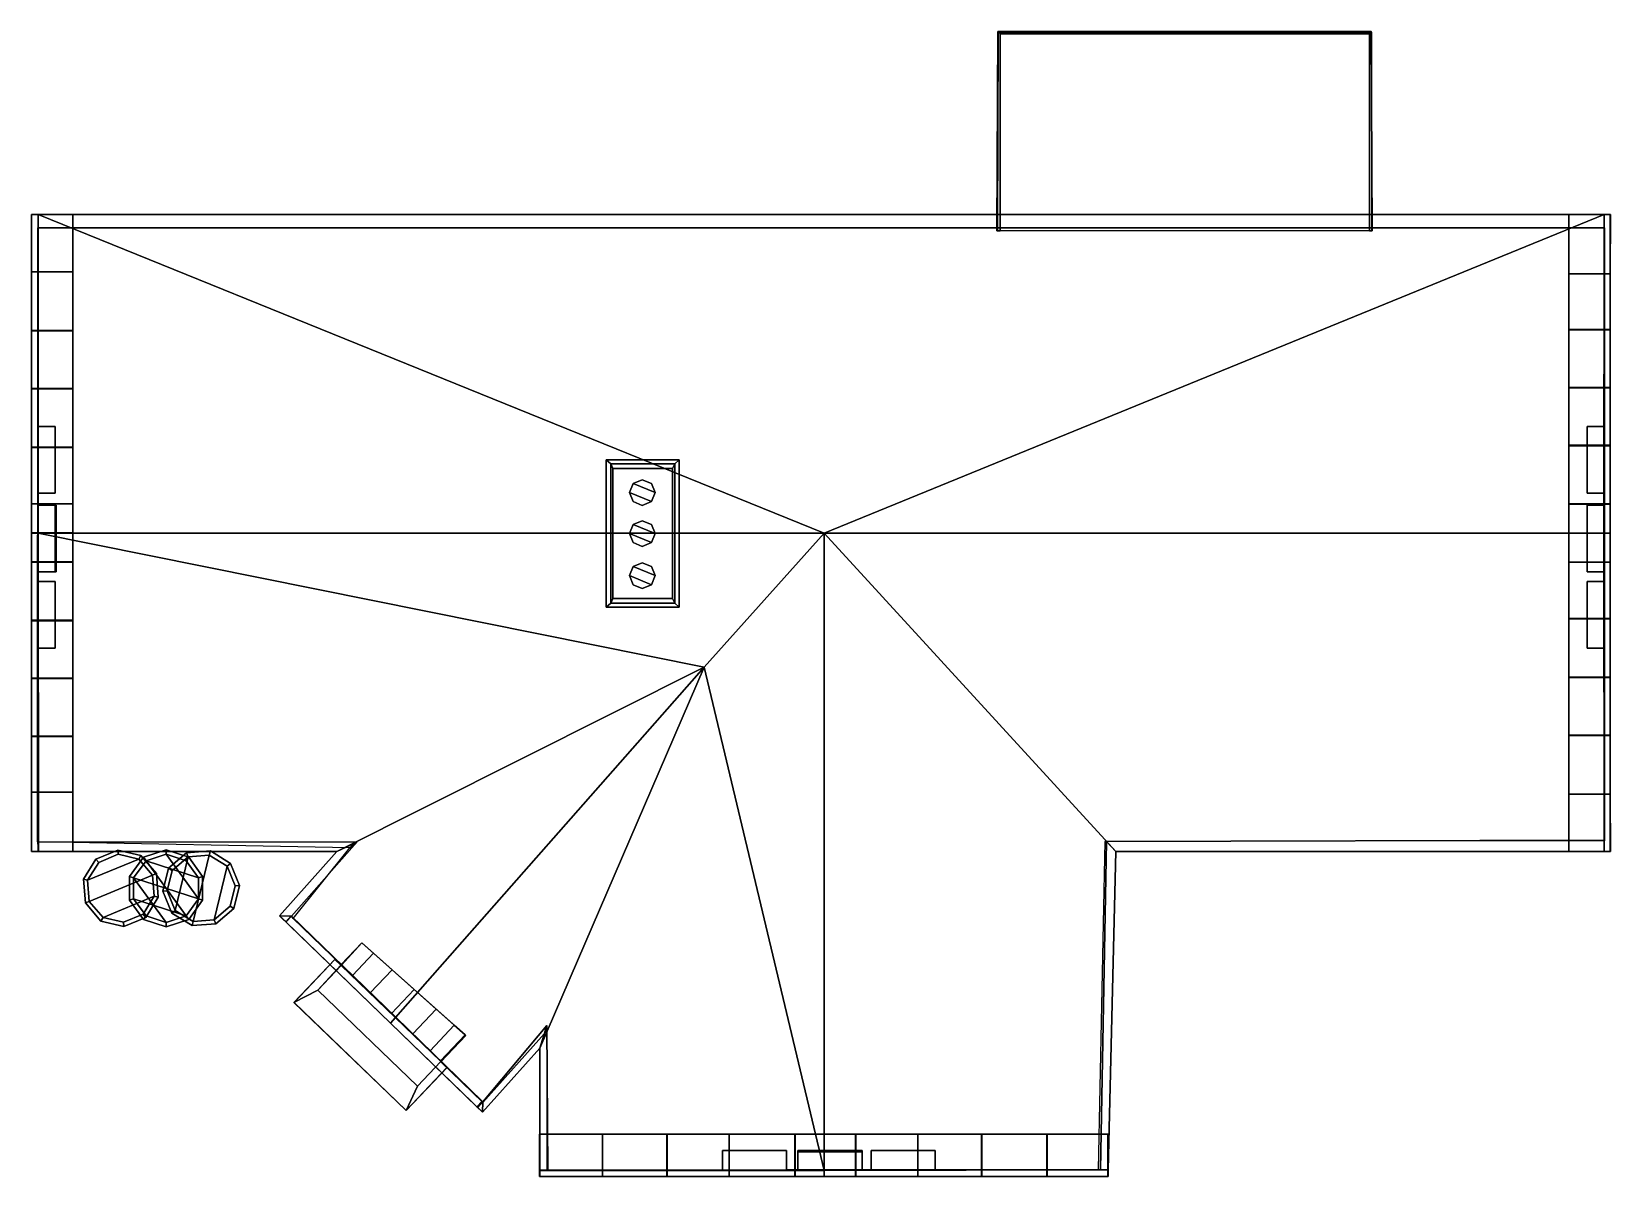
# Model space of a CAD drawing. Extents: x -5.6 to 6.7, y -5 to 4.
import ezdxf

# ---------------------------------------------------------------- set-up
doc = ezdxf.new("R2010")
doc.units = 0
doc.layers.add('HOUSE', color=19, linetype='CONTINUOUS')

msp = doc.modelspace()

# ---------------------------------------------------------------- meshes
at = {"layer": 'HOUSE'}
mesh = msp.add_polyface(dxfattribs=at)
corners = [(6.3706, 0.7243, 4.5864), (6.3706, 0.7302, 5.0248), (6.3706, 0.2704, 5.0247), (6.3706, 1.1776, 4.1488), (6.3706, 1.1782, 4.5882), (6.3706, 1.6304, 3.7116), (6.3706, 1.631, 4.1483), (6.3706, 2.0664, 3.2906), (6.3706, 2.0675, 3.7111), (6.3706, 2.5298, 2.8432), (6.3706, 2.5292, 3.2912), (6.3706, -0.184, 5.0238), (6.3706, -0.6236, 5.0196), (6.3706, -0.6256, 4.5974), (6.6473, 2.4248, -0.0005), (6.6448, 2.4263, 2.7755), (-5.579, 2.4279, 2.7755), (-5.581, 2.4248, -0.0005), (6.6447, 2.5291, 2.8432), (6.6429, 0.0436, 5.2436), (0.5561, 0.0436, 5.2436), (6.6448, 2.5298, 2.7755), (-5.579, 2.5298, 2.7755), (-5.579, 2.5298, 2.8432), (-0.7627, -0.2889, 5.9534), (-0.7627, -0.2889, 6.2034), (-0.792, -0.2181, 6.2034), (-0.792, -0.2181, 5.9534), (-0.8627, -0.1889, 6.2034), (-0.8627, -0.1889, 5.9534), (-0.8627, -0.3889, 5.9534), (-0.8627, -0.3889, 6.2034), (-0.792, -0.3596, 6.2034), (-0.792, -0.3596, 5.9534), (-0.5739, 0.6152, 5.6727), (-0.6093, 0.5828, 5.6727), (-0.6093, -0.504, 5.6712), (-0.5739, -0.536, 5.6727), (-0.6093, 0.5831, 5.7693), (-0.6093, -0.504, 5.7693), (-0.6263, -0.4669, 5.9608), (-0.6263, 0.5461, 5.9608), (-0.5739, 0.6152, 5.7693), (-0.5739, -0.536, 5.7693), (-0.6093, -0.504, 4.6699), (-0.6093, 0.5831, 4.6695), (-0.7627, 0.0395, 5.9534), (-0.7627, 0.0395, 6.2034), (-0.792, 0.1102, 6.2034), (-0.792, 0.1102, 5.9534), (-0.8627, 0.1395, 6.2034), (-0.8627, 0.1395, 5.9534), (-0.8627, -0.0605, 5.9534), (-0.8627, -0.0605, 6.2034), (-0.792, -0.0312, 6.2034), (-0.792, -0.0312, 5.9534), (-0.7627, 0.3593, 5.9534), (-0.7627, 0.3593, 6.2034), (-0.792, 0.43, 6.2034), (-0.792, 0.43, 5.9534), (-0.8627, 0.4593, 6.2034), (-0.8627, 0.4593, 5.9534), (-0.8627, 0.2593, 5.9534), (-0.8627, 0.2593, 6.2034), (-0.792, 0.2886, 6.2034), (-0.792, 0.2886, 5.9534), (4.8285, 3.9538, 1.7706), (1.9147, 3.9542, 1.7706), (1.9117, 3.9578, 1.741), (4.8269, 3.9575, 1.741), (1.9103, 2.4028, 2.4598), (1.9035, 2.4028, 2.4188), (4.8127, 2.4024, 2.4227), (4.8128, 3.9414, 1.7493), (4.8128, 3.94, 0.0026), (4.8127, 2.401, -0.0005), (1.9304, 3.9417, 1.7493), (1.9304, 3.94, 0.0026), (1.9303, 2.4028, 2.4227), (1.9303, 2.401, -0.0005), (4.835, 2.4024, 2.4188), (4.8327, 2.4025, 2.4598)]
mesh.append_faces([[corners[k] for k in face] for face in [(0, 1, 2, 2), (3, 4, 0, 0), (5, 6, 3, 3), (7, 8, 5, 5), (9, 10, 7, 7), (11, 12, 13, 13), (14, 15, 16, 17), (18, 19, 20, 20), (15, 21, 22, 16), (23, 18, 20, 20), (18, 23, 22, 21), (24, 25, 26, 27), (27, 26, 28, 29), (30, 31, 32, 33), (33, 32, 25, 24), (34, 35, 36, 37), (38, 39, 40, 41), (39, 38, 42, 43), (44, 36, 35, 45), (46, 47, 48, 49), (49, 48, 50, 51), (52, 53, 54, 55), (55, 54, 47, 46), (56, 57, 58, 59), (59, 58, 60, 61), (62, 63, 64, 65), (65, 64, 57, 56), (34, 37, 43, 42), (66, 67, 68, 69), (70, 71, 68, 67), (72, 73, 74, 75), (73, 76, 77, 74), (78, 79, 77, 76), (69, 80, 81, 66), (72, 80, 69, 73), (73, 69, 68, 76), (68, 71, 78, 76), (70, 67, 66, 81)]])
mesh = msp.add_polyface(dxfattribs=at)
corners = [(-5.6297, 1.1684, 4.1576), (-5.6297, 1.1724, 4.5979), (-5.6297, 0.7129, 4.5974), (-5.6297, 1.6245, 3.7173), (-5.6297, 1.6228, 4.1583), (-5.6297, 2.0811, 3.2764), (-5.6297, 2.0813, 3.7189), (-5.6297, 2.5298, 2.8432), (-5.6297, 2.5298, 3.2812), (-5.307, 2.0811, 3.2764), (-5.307, 2.5298, 3.2812), (-5.3069, 2.5294, 2.8461), (-5.307, 1.6245, 3.7173), (-5.307, 2.0813, 3.7189), (-5.307, 1.1684, 4.1576), (-5.307, 1.6228, 4.1583), (-5.307, 0.7129, 4.5974), (-5.307, 1.1724, 4.5979), (-5.5803, 2.5294, 2.8461), (-5.6297, 0.7109, 5.0196), (-5.307, 0.7109, 5.0196), (-5.5797, 1.1684, 4.1026), (-5.6297, 1.1684, 4.1026), (-5.6297, 0.7129, 4.5424), (-5.5797, 0.7129, 4.5424), (-5.5797, 1.6245, 3.6622), (-5.6297, 1.6245, 3.6622), (-5.5797, 2.0811, 3.2213), (-5.6297, 2.0811, 3.2213), (-5.5797, 2.5298, 2.7881), (-5.6297, 2.5298, 2.7881), (-5.5782, 0.0436, 5.2436), (-5.5798, 0.2601, 2.7744), (-5.579, 2.5298, 2.8432), (-5.58, 0.8746, 2.1848), (-5.4471, 0.8746, 2.1848), (-5.4471, 0.8746, 0.8848), (-5.5809, 0.8746, 0.8848), (-5.4471, 0.3537, 0.8848), (-5.5811, 0.3537, 0.8848), (-5.5802, 0.3537, 2.1848), (-5.4471, 0.3537, 2.1848), (0.5561, 0.0436, 5.2436), (-5.579, 2.4279, 2.7755), (-5.579, 2.5298, 2.7755), (-5.5802, 0.2601, 2.2744), (-5.581, 2.4248, -0.0005), (-5.5811, 0.2601, 0.8848)]
mesh.append_faces([[corners[k] for k in face] for face in [(0, 1, 2, 2), (3, 4, 0, 0), (5, 6, 3, 3), (7, 8, 5, 5), (9, 10, 11, 11), (12, 13, 9, 9), (14, 15, 12, 12), (16, 17, 14, 14), (9, 5, 8, 10), (12, 3, 6, 13), (14, 0, 4, 15), (16, 2, 1, 17), (18, 8, 7, 7), (5, 9, 13, 6), (3, 12, 15, 4), (1, 0, 14, 17), (19, 2, 16, 20), (21, 22, 23, 24), (25, 26, 22, 21), (27, 28, 26, 25), (27, 29, 30, 28), (22, 0, 2, 23), (26, 3, 0, 22), (28, 5, 3, 26), (30, 7, 5, 28), (8, 18, 11, 10), (30, 29, 18, 7), (31, 32, 33, 33), (34, 35, 36, 37), (37, 36, 38, 39), (35, 34, 40, 41), (33, 42, 31, 31), (43, 44, 33, 33), (33, 32, 45, 43), (43, 45, 40, 34), (34, 37, 46, 43), (37, 39, 46, 46), (39, 47, 46, 46)]])
mesh = msp.add_polyface(dxfattribs=at)
corners = [(6.6933, 2.0664, 3.2907), (6.6933, 2.5292, 3.2913), (6.6943, 2.5291, 2.8433), (6.6933, 1.1776, 4.1488), (6.6933, 1.631, 4.1483), (6.6933, 1.6304, 3.7116), (6.6933, 0.7243, 4.5864), (6.6933, 1.1782, 4.5882), (6.6933, 0.2704, 5.0247), (6.6933, 0.7302, 5.0248), (6.3706, 0.2704, 5.0247), (6.3706, 0.7302, 5.0248), (6.3706, 0.7243, 4.5864), (6.3706, 1.1782, 4.5882), (6.3706, 1.1776, 4.1488), (6.3706, 1.631, 4.1483), (6.3706, 1.6304, 3.7116), (6.3706, 2.0675, 3.7111), (6.6933, 2.0675, 3.7111), (6.3706, 2.0664, 3.2906), (6.3706, 2.5292, 3.2912), (6.3706, 2.5298, 2.8432), (6.6434, 2.5292, 2.8433), (6.6433, 2.0664, 3.2356), (6.6933, 2.0664, 3.2356), (6.6943, 2.5291, 2.7882), (6.6443, 2.5291, 2.7881), (6.6433, 1.6304, 3.6565), (6.6933, 1.6304, 3.6565), (6.6433, 1.1776, 4.0937), (6.6933, 1.1776, 4.0937), (6.6433, 0.7243, 4.5314), (6.6933, 0.7243, 4.5314), (6.6433, 0.2704, 4.9696), (6.6933, 0.2704, 4.9696), (6.5131, 0.3537, 0.8848), (6.5131, 0.3537, 2.1848), (6.5131, 0.8746, 2.1848), (6.5131, 0.8746, 0.8848), (6.6448, 2.5298, 2.7755), (6.6448, 2.4263, 2.7755), (6.6447, 2.5291, 2.8432), (6.6456, 0.8746, 2.1848), (6.6467, 0.8746, 0.8848), (6.6468, 0.3537, 0.8848), (6.6456, 0.3537, 2.1848), (6.6451, 0.2601, 2.7744), (6.6429, 0.0436, 5.2436), (6.6456, 0.2601, 2.2744), (6.6473, 2.4248, -0.0005), (6.6468, 0.2601, 0.8848)]
mesh.append_faces([[corners[k] for k in face] for face in [(0, 1, 2, 2), (3, 4, 5, 5), (6, 7, 3, 3), (8, 9, 6, 6), (8, 10, 11, 9), (6, 12, 13, 7), (3, 14, 15, 4), (5, 16, 17, 18), (0, 19, 20, 1), (12, 6, 9, 11), (14, 3, 7, 13), (16, 5, 4, 15), (19, 0, 18, 17), (21, 22, 1, 20), (23, 24, 25, 26), (27, 28, 24, 23), (29, 30, 28, 27), (31, 32, 30, 29), (33, 34, 32, 31), (8, 6, 32, 34), (6, 3, 30, 32), (3, 5, 28, 30), (5, 0, 24, 28), (0, 2, 25, 24), (22, 2, 1, 1), (22, 26, 25, 2), (0, 5, 18, 18), (35, 36, 37, 38), (39, 40, 41, 41), (42, 43, 38, 37), (43, 44, 35, 38), (37, 36, 45, 42), (46, 47, 41, 41), (41, 40, 48, 46), (40, 42, 45, 48), (49, 43, 42, 40), (44, 43, 49, 49), (50, 44, 49, 49)]])
mesh = msp.add_polyface(dxfattribs=at)
corners = [(-5.6297, 0.0446, 5.7209), (-5.6297, 0.2722, 5.5011), (-5.307, 0.2722, 5.5011), (-5.307, 0.0446, 5.7209), (-5.307, -0.1822, 5.502), (-5.6297, -0.1822, 5.502), (-5.6297, 0.7129, 4.5974), (-5.6297, 0.7109, 5.0196), (-5.6297, 0.2713, 5.0238), (-5.307, 0.2713, 5.0238), (-5.307, 0.7109, 5.0196), (-5.307, 0.7129, 4.5974), (-5.6297, 0.0436, 5.2436), (-5.307, -0.1832, 5.0247), (-5.6297, -0.1832, 5.0247), (-5.307, 0.0436, 5.2436), (-5.5797, 0.7129, 4.5424), (-5.6297, 0.7129, 4.5424), (-5.6297, 0.2713, 4.9688), (-5.5797, 0.2713, 4.9688), (-5.6297, 0.0436, 5.1886), (-5.5797, 0.0436, 5.1886), (-5.5797, -0.1832, 4.9696), (-5.6297, -0.1832, 4.9696), (-5.4471, -0.2607, 0.8848), (-5.4471, 0.2601, 0.8848), (-5.4471, 0.2601, 2.1848), (-5.4471, -0.2607, 2.1848), (-5.4471, 0.3537, 0.8848), (-5.4471, 0.8746, 0.8848), (-5.4471, 0.8746, 2.1848), (-5.4471, 0.3537, 2.1848), (-5.4382, -0.2607, 2.2744), (-5.4382, 0.2601, 2.2744), (-5.4382, 0.2601, 2.7744), (-5.4382, -0.2607, 2.7744), (-5.5804, -0.2607, 2.1848), (-5.5803, 0.2601, 2.1848), (-5.5813, -0.2607, 0.8848), (-5.5811, 0.2601, 0.8848), (-5.5811, 0.3537, 0.8848), (-5.5802, 0.3537, 2.1848), (-5.5804, -0.2607, 2.2744), (-5.58, -0.2607, 2.7744), (-5.5802, 0.2601, 2.2744), (-5.5798, 0.2601, 2.7744), (-5.5782, 0.0436, 5.2436), (-5.5805, -0.3348, 2.1848), (-5.5827, -2.3673, -0.0005), (-5.581, 2.4248, -0.0005)]
mesh.append_faces([[corners[k] for k in face] for face in [(0, 1, 2, 3), (0, 3, 4, 5), (6, 7, 8, 8), (9, 10, 11, 11), (9, 8, 7, 10), (12, 1, 0, 5), (13, 14, 5, 4), (4, 15, 13, 13), (2, 9, 15, 15), (9, 2, 1, 8), (12, 8, 1, 1), (5, 14, 12, 12), (3, 2, 15, 4), (16, 17, 18, 19), (19, 18, 20, 21), (22, 21, 20, 23), (12, 14, 23, 20), (18, 8, 12, 20), (17, 6, 8, 18), (24, 25, 26, 27), (28, 29, 30, 31), (32, 33, 34, 35), (36, 27, 26, 37), (36, 38, 24, 27), (37, 26, 25, 39), (39, 25, 24, 38), (39, 40, 41, 37), (40, 28, 31, 41), (42, 32, 35, 43), (44, 33, 32, 42), (34, 45, 43, 35), (45, 34, 33, 44), (37, 44, 42, 36), (46, 43, 45, 45), (44, 37, 41, 41), (47, 36, 42, 42), (38, 48, 49, 39)]])
mesh = msp.add_polyface(dxfattribs=at)
corners = [(6.6933, 0.0426, 5.7209), (6.6933, -0.185, 5.5011), (6.3706, -0.185, 5.5011), (6.3706, 0.0426, 5.7209), (6.3706, 0.2694, 5.502), (6.6933, 0.2694, 5.502), (6.6933, -0.6256, 4.6008), (6.6933, -0.6236, 5.0196), (6.6933, -0.184, 5.0255), (6.3706, -0.184, 5.0238), (6.3706, -0.6236, 5.0196), (6.6933, 0.0436, 5.2436), (6.3706, 0.2704, 5.0247), (6.6933, 0.2704, 5.0247), (6.3706, 0.0436, 5.2436), (6.6433, -0.6256, 4.5458), (6.6933, -0.6256, 4.5458), (6.6933, -0.184, 4.9705), (6.6433, -0.184, 4.9722), (6.6933, 0.0436, 5.1886), (6.6433, 0.0436, 5.1886), (6.6433, 0.2704, 4.9696), (6.6933, 0.2704, 4.9696), (6.5131, -0.2607, 0.8848), (6.5131, -0.2607, 2.1848), (6.5131, 0.2601, 2.1848), (6.5131, 0.2601, 0.8848), (6.5131, -0.2607, 2.2744), (6.5131, -0.2607, 2.7744), (6.5131, 0.2601, 2.7744), (6.5131, 0.2601, 2.2744), (6.6452, -0.2607, 2.7744), (6.6451, 0.2601, 2.7744), (6.6456, 0.2601, 2.2744), (6.6457, -0.3348, 2.1848), (6.6469, -0.3348, 0.8848), (6.5131, -0.3348, 0.8848), (6.5131, -0.3348, 2.1848), (6.6469, -0.2607, 0.8848), (6.6457, -0.2607, 2.1848), (6.6456, 0.2601, 2.1848), (6.6468, 0.2601, 0.8848), (6.6456, 0.3537, 2.1848), (6.6468, 0.3537, 0.8848), (6.5131, 0.3537, 2.1848), (6.5131, 0.3537, 0.8848), (6.6456, -0.2607, 2.2744), (6.6429, 0.0436, 5.2436), (6.6473, 2.4248, -0.0005), (6.648, -2.3603, -0.0005)]
mesh.append_faces([[corners[k] for k in face] for face in [(0, 1, 2, 3), (0, 3, 4, 5), (6, 7, 8, 8), (9, 8, 7, 10), (11, 1, 0, 5), (12, 13, 5, 4), (14, 4, 3, 2), (9, 2, 1, 8), (5, 13, 11, 11), (14, 12, 4, 4), (2, 9, 14, 14), (15, 16, 17, 18), (18, 17, 19, 20), (21, 20, 19, 22), (16, 6, 8, 17), (17, 8, 11, 19), (11, 13, 22, 19), (1, 11, 8, 8), (23, 24, 25, 26), (27, 28, 29, 30), (29, 28, 31, 32), (32, 33, 30, 29), (34, 35, 36, 37), (38, 35, 34, 39), (39, 40, 25, 24), (39, 24, 23, 38), (40, 41, 26, 25), (41, 38, 23, 26), (41, 40, 42, 43), (43, 42, 44, 45), (46, 31, 28, 27), (33, 46, 27, 30), (40, 39, 46, 33), (32, 31, 47, 47), (46, 39, 34, 34), (42, 40, 33, 33), (38, 41, 48, 49)]])
mesh = msp.add_polyface(dxfattribs=at)
corners = [(-0.8627, -0.1889, 5.9534), (-0.8627, -0.1889, 6.2034), (-0.9334, -0.2181, 6.2034), (-0.9334, -0.2181, 5.9534), (-0.9627, -0.2889, 6.2034), (-0.9627, -0.2889, 5.9534), (-0.9334, -0.3596, 6.2034), (-0.9334, -0.3596, 5.9534), (-0.8627, -0.3889, 6.2034), (-0.8627, -0.3889, 5.9534), (-0.7627, -0.2889, 6.2034), (-0.792, -0.3596, 6.2034), (-0.6263, -0.4669, 5.9608), (-1.0923, -0.4669, 5.9608), (-1.0923, 0.5461, 5.9608), (-0.6263, 0.5461, 5.9608), (-1.1093, -0.504, 4.6699), (-1.1093, -0.504, 5.6727), (-0.6093, -0.504, 5.6712), (-0.6093, -0.504, 4.6699), (-1.1446, -0.536, 5.6727), (-1.1446, -0.536, 5.7693), (-0.5739, -0.536, 5.7693), (-0.5739, -0.536, 5.6727), (-0.6093, -0.504, 5.7693), (-1.1093, -0.504, 5.7693), (-0.6093, 0.5831, 4.6695), (-0.6093, 0.5828, 5.6727), (-1.1093, 0.5831, 5.6727), (-1.1093, 0.5831, 4.6695), (-0.5739, 0.6152, 5.6727), (-0.5739, 0.6152, 5.7693), (-1.1446, 0.6152, 5.7693), (-1.1446, 0.6152, 5.6727), (-0.6093, 0.5831, 5.7693), (-1.1093, 0.5831, 5.7693), (-0.8627, 0.1395, 5.9534), (-0.8627, 0.1395, 6.2034), (-0.9334, 0.1102, 6.2034), (-0.9334, 0.1102, 5.9534), (-0.9627, 0.0395, 6.2034), (-0.9627, 0.0395, 5.9534), (-0.9334, -0.0312, 6.2034), (-0.9334, -0.0312, 5.9534), (-0.8627, -0.0605, 6.2034), (-0.8627, -0.0605, 5.9534), (-0.7627, 0.0395, 6.2034), (-0.792, -0.0312, 6.2034), (-0.8627, 0.4593, 5.9534), (-0.8627, 0.4593, 6.2034), (-0.9334, 0.43, 6.2034), (-0.9334, 0.43, 5.9534), (-0.9627, 0.3593, 6.2034), (-0.9627, 0.3593, 5.9534), (-0.9334, 0.2886, 6.2034), (-0.9334, 0.2886, 5.9534), (-0.8627, 0.2593, 6.2034), (-0.8627, 0.2593, 5.9534), (-0.7627, 0.3593, 6.2034), (-0.792, 0.2886, 6.2034), (-0.792, 0.43, 6.2034), (-0.792, 0.1102, 6.2034), (-0.792, -0.2181, 6.2034)]
mesh.append_faces([[corners[k] for k in face] for face in [(0, 1, 2, 3), (3, 2, 4, 5), (5, 4, 6, 7), (7, 6, 8, 9), (10, 11, 4, 2), (12, 13, 14, 15), (16, 17, 18, 19), (20, 21, 22, 23), (24, 25, 13, 12), (26, 27, 28, 29), (30, 31, 32, 33), (34, 15, 14, 35), (29, 28, 17, 16), (20, 33, 32, 21), (25, 35, 14, 13), (17, 20, 23, 18), (27, 30, 33, 28), (17, 28, 33, 20), (25, 24, 22, 21), (25, 21, 32, 35), (35, 32, 31, 34), (36, 37, 38, 39), (39, 38, 40, 41), (41, 40, 42, 43), (43, 42, 44, 45), (46, 47, 40, 38), (48, 49, 50, 51), (51, 50, 52, 53), (53, 52, 54, 55), (55, 54, 56, 57), (58, 59, 52, 50), (52, 59, 56, 54), (58, 50, 49, 60), (40, 47, 44, 42), (46, 38, 37, 61), (4, 11, 8, 6), (10, 2, 1, 62)]])
mesh = msp.add_polyface(dxfattribs=at)
corners = [(-5.6297, -2.4426, 2.8432), (-5.6297, -2.442, 3.2912), (-5.5795, -2.4425, 2.8452), (-5.6297, -1.5431, 3.7116), (-5.6297, -1.9803, 3.7111), (-5.6297, -1.9791, 3.2906), (-5.6297, -1.0904, 4.1488), (-5.6297, -1.5438, 4.1483), (-5.6297, -0.637, 4.5864), (-5.6297, -1.091, 4.5882), (-5.6297, -0.1832, 5.0247), (-5.6297, -0.643, 5.0248), (-5.307, -0.1832, 5.0247), (-5.307, -0.643, 5.0248), (-5.307, -0.637, 4.5864), (-5.307, -1.091, 4.5882), (-5.307, -1.0904, 4.1488), (-5.307, -1.5438, 4.1483), (-5.307, -1.5431, 3.7116), (-5.307, -1.9803, 3.7111), (-5.307, -1.9791, 3.2906), (-5.5797, -1.9791, 3.2356), (-5.6301, -1.981, 3.2356), (-5.6297, -2.4426, 2.7881), (-5.5797, -2.4426, 2.7881), (-5.5797, -1.5431, 3.6566), (-5.6297, -1.5431, 3.6566), (-5.5797, -1.0904, 4.0937), (-5.6297, -1.0904, 4.0937), (-5.5797, -0.637, 4.5314), (-5.6297, -0.637, 4.5314), (-5.5797, -0.1832, 4.9696), (-5.6297, -0.1832, 4.9696), (-5.5808, -2.3671, 2.7755), (-5.5756, -2.4426, 2.8432), (-5.5756, -2.4426, 2.7755), (-5.5816, -0.8557, 0.8848), (-5.4471, -0.8557, 0.8848), (-5.4471, -0.8557, 2.1848), (-5.5807, -0.8557, 2.1848), (-5.5814, -0.3348, 0.8848), (-5.4471, -0.3348, 0.8848), (-5.4471, -0.3348, 2.1848), (-5.5805, -0.3348, 2.1848), (-5.5813, -0.2607, 0.8848), (-5.5804, -0.2607, 2.1848), (-5.5804, -0.2607, 2.2744), (-5.58, -0.2607, 2.7744), (-5.5782, 0.0436, 5.2436), (-5.5827, -2.3673, -0.0005)]
mesh.append_faces([[corners[k] for k in face] for face in [(0, 1, 2, 2), (3, 4, 5, 5), (6, 7, 3, 3), (8, 9, 6, 6), (10, 11, 8, 8), (10, 12, 13, 11), (8, 14, 15, 9), (6, 16, 17, 7), (3, 18, 19, 4), (14, 8, 11, 13), (16, 6, 9, 15), (18, 3, 7, 17), (20, 5, 4, 19), (21, 22, 23, 24), (25, 26, 22, 21), (27, 28, 26, 25), (29, 30, 28, 27), (31, 32, 30, 29), (6, 3, 26, 28), (10, 8, 30, 32), (8, 6, 28, 30), (3, 5, 22, 26), (0, 5, 1, 1), (2, 24, 23, 0), (33, 34, 35, 35), (36, 37, 38, 39), (37, 36, 40, 41), (39, 38, 42, 43), (43, 42, 41, 40), (44, 45, 43, 40), (34, 33, 46, 47), (48, 34, 47, 47), (33, 39, 43, 46), (39, 33, 49, 36), (49, 40, 36, 36), (49, 44, 40, 40), (5, 0, 23, 22)]])
mesh = msp.add_polyface(dxfattribs=at)
corners = [(-5.307, -0.637, 4.5864), (-5.307, -0.643, 5.0248), (-5.307, -0.1832, 5.0247), (-5.307, -1.0904, 4.1488), (-5.307, -1.091, 4.5882), (-5.307, -1.5431, 3.7116), (-5.307, -1.5438, 4.1483), (-5.307, -1.9791, 3.2906), (-5.307, -1.9803, 3.7111), (-5.3068, -2.4425, 2.8452), (-5.307, -2.442, 3.2912), (-5.6297, -1.9791, 3.2906), (-5.6297, -2.442, 3.2912), (-5.5795, -2.4425, 2.8452), (-5.4471, -0.8557, 0.8848), (-5.4471, -0.3348, 0.8848), (-5.4471, -0.3348, 2.1848), (-5.4471, -0.8557, 2.1848), (-5.5827, -2.3673, -0.0005), (-5.5808, -2.3671, 2.7755), (-3.0922, -2.3705, 2.7762), (-3.147, -2.4129, -0.0004), (-0.3788, -1.0039, 4.2322), (-2.8279, -3.7825, 4.2302), (-3.695, -2.9435, 2.8432), (-3.2483, -2.4426, 2.8432), (-5.5756, -2.4426, 2.8432), (-5.5782, 0.0436, 5.2436), (-5.5756, -2.4426, 2.7755), (-3.2479, -2.4426, 2.7755), (0.5561, 0.0436, 5.2436), (-4.4232, -2.5143, 0.8344), (-4.4035, -2.4872, 1.0686), (-4.5797, -2.4299, 1.0686), (-4.5797, -2.4634, 0.8344), (-4.756, -2.487, 1.0686), (-4.7363, -2.5141, 0.8344), (-4.4035, -2.4872, 1.3499), (-4.5797, -2.4299, 1.3499), (-4.756, -2.487, 1.3499), (-4.4232, -2.5143, 1.5841), (-4.5797, -2.4634, 1.5841), (-4.7363, -2.5141, 1.5841), (-4.794, -2.5027, 0.0805), (-4.7764, -2.4741, 0.3147), (-4.9567, -2.4308, 0.3147), (-4.954, -2.4642, 0.0805), (-5.1279, -2.5016, 0.3147), (-5.1062, -2.5271, 0.0805), (-4.7764, -2.4741, 0.596), (-4.9567, -2.4308, 0.596), (-5.1279, -2.5016, 0.596), (-4.794, -2.5027, 0.8302), (-4.954, -2.4642, 0.8302), (-5.1062, -2.5271, 0.8302), (-4.2427, -2.471, 0.0805), (-4.2347, -2.4385, 0.3147), (-4.4196, -2.4522, 0.3147), (-4.4069, -2.4832, 0.0805), (-4.5611, -2.5719, 0.3147), (-4.5326, -2.5895, 0.0805), (-4.1027, -2.5577, 0.0805), (-4.0772, -2.536, 0.3147), (-4.2347, -2.4385, 0.596), (-4.4196, -2.4522, 0.596), (-4.5611, -2.5719, 0.596), (-4.0772, -2.536, 0.596), (-4.2427, -2.471, 0.8302), (-4.4069, -2.4832, 0.8302), (-4.5326, -2.5895, 0.8302), (-4.1027, -2.5577, 0.8302), (-5.1923, -2.6674, 0.8302), (-5.1923, -2.6674, 0.0805), (-4.3265, -2.6476, 0.8344)]
mesh.append_faces([[corners[k] for k in face] for face in [(0, 1, 2, 2), (3, 4, 0, 0), (5, 6, 3, 3), (7, 8, 5, 5), (9, 10, 7, 7), (11, 7, 10, 12), (9, 13, 12, 10), (14, 15, 16, 17), (18, 19, 20, 21), (22, 23, 24, 25), (26, 27, 22, 25), (20, 19, 28, 29), (27, 30, 22, 22), (25, 29, 28, 26), (31, 32, 33, 34), (34, 33, 35, 36), (32, 37, 38, 33), (33, 38, 39, 35), (37, 40, 41, 38), (38, 41, 42, 39), (43, 44, 45, 46), (46, 45, 47, 48), (44, 49, 50, 45), (45, 50, 51, 47), (49, 52, 53, 50), (50, 53, 54, 51), (55, 56, 57, 58), (58, 57, 59, 60), (61, 62, 56, 55), (56, 63, 64, 57), (57, 64, 65, 59), (62, 66, 63, 56), (63, 67, 68, 64), (64, 68, 69, 65), (66, 70, 67, 63), (52, 71, 54, 53), (72, 43, 46, 48), (36, 73, 31, 34)]])
mesh = msp.add_polyface(dxfattribs=at)
corners = [(-0.1848, -4.9788, 4.4489), (-0.1858, -4.9786, 5.0033), (0.3278, -4.9788, 5.0045), (-0.6721, -4.9788, 3.9206), (-0.6697, -4.9786, 4.444), (-1.1728, -4.9788, 3.3778), (-1.1732, -4.9787, 3.9181), (-1.6629, -4.9788, 2.8466), (-1.6649, -4.9787, 3.3735), (-0.6721, -4.6495, 3.917), (-1.1732, -4.6495, 3.918), (-1.1728, -4.6495, 3.3744), (-0.1847, -4.6495, 4.4453), (-0.6697, -4.6494, 4.4438), (0.3278, -4.6495, 5.0008), (-0.1858, -4.6494, 5.0031), (0.3308, -4.649, 5.4778), (0.3308, -4.9783, 5.4781), (-0.1847, -4.9288, 4.3938), (-0.1848, -4.9788, 4.3938), (0.3278, -4.9788, 4.9494), (0.3278, -4.9288, 4.9494), (-0.6721, -4.9288, 3.8655), (-0.6721, -4.9788, 3.8655), (-1.1728, -4.9288, 3.3228), (-1.1728, -4.9788, 3.3228), (-1.6629, -4.9288, 2.7915), (-1.6629, -4.9788, 2.7915), (0.2624, -4.7775, 0.8848), (-0.2376, -4.7775, 0.8848), (-0.2376, -4.7775, 2.1848), (0.2624, -4.7775, 2.1848), (0.5561, -4.9318, 5.2485), (0.3523, -4.9299, 2.7744), (-1.6629, -4.933, 2.8432), (0.3523, -4.9282, 0.8848), (0.2624, -4.9283, 0.8848), (0.2624, -4.9295, 2.1848), (0.3523, -4.9293, 2.1848), (-0.2376, -4.9303, 2.1848), (-0.2376, -4.9291, 0.8848), (-0.3788, -1.0039, 4.2322), (-1.6629, -3.9768, 2.8432), (0.3523, -4.9294, 2.2744), (-1.6004, -4.9329, 2.7755), (-1.606, -4.9304), (0.5561, 0.0436, 5.2436)]
mesh.append_faces([[corners[k] for k in face] for face in [(0, 1, 2, 2), (3, 4, 0, 0), (5, 6, 3, 3), (7, 8, 5, 5), (9, 10, 11, 11), (12, 13, 9, 9), (14, 15, 12, 12), (5, 11, 10, 6), (3, 9, 13, 4), (0, 12, 15, 1), (9, 3, 6, 10), (12, 0, 4, 13), (14, 2, 1, 15), (14, 16, 17, 2), (18, 19, 20, 21), (22, 23, 19, 18), (24, 25, 23, 22), (26, 27, 25, 24), (27, 7, 5, 25), (25, 5, 3, 23), (23, 3, 0, 19), (19, 0, 2, 20), (28, 29, 30, 31), (32, 33, 34, 34), (35, 36, 37, 38), (36, 28, 31, 37), (39, 30, 29, 40), (40, 29, 28, 36), (30, 39, 37, 31), (41, 32, 34, 42), (34, 33, 43, 44), (44, 43, 37, 39), (43, 38, 37, 37), (39, 40, 45, 44), (40, 36, 45, 45), (36, 35, 45, 45), (41, 46, 32, 32)]])
mesh = msp.add_polyface(dxfattribs=at)
corners = [(2.7735, -4.6495, 2.8432), (2.7735, -4.9288, 2.8466), (2.7716, -4.9787, 3.359), (2.7716, -4.6495, 3.359), (2.7735, -4.9788, 2.8466), (1.7857, -4.9788, 3.9181), (2.2962, -4.9787, 3.9149), (2.2963, -4.9788, 3.3641), (1.2874, -4.9788, 4.4587), (1.7867, -4.9786, 4.4515), (1.7857, -4.6495, 3.9146), (1.7867, -4.6494, 4.4514), (1.2873, -4.6495, 4.4551), (2.2963, -4.6495, 3.3607), (2.2962, -4.6495, 3.9149), (1.2879, -4.9786, 4.9898), (1.2879, -4.6494, 4.9895), (2.7735, -4.9288, 2.7915), (2.2963, -4.9288, 3.3091), (2.2963, -4.9788, 3.3091), (2.7735, -4.9788, 2.7915), (1.7857, -4.9288, 3.8631), (1.7857, -4.9788, 3.8631), (1.2873, -4.9288, 4.4036), (1.2874, -4.9788, 4.4036), (2.8343, -2.4426, 2.8432), (6.6454, -2.4433, 2.8432), (6.6455, -2.4426, 2.7755), (2.8333, -2.4426, 2.7755), (1.4234, -4.9265, 0.8848), (1.4234, -4.7775, 0.8848), (1.4234, -4.7775, 2.1848), (1.4234, -4.9277, 2.1848), (2.747, -2.3647, 0.0008), (2.7616, -2.3641, 2.7768), (6.6455, -2.3546, 2.7755), (6.648, -2.3603, -0.0005), (2.7145, -4.9263, 2.7755), (2.6962, -4.9238, -0.0001), (0.5561, 0.0436, 5.2436), (6.6429, 0.0436, 5.2436), (2.7735, -4.9262, 2.8432), (0.5561, -4.9318, 5.2485), (2.7739, -4.9262, 2.7755), (0.8523, -4.9291, 2.7744), (0.8523, -4.9287, 2.2744), (0.9234, -4.9285, 2.1848), (0.9234, -4.9273, 0.8848), (0.8523, -4.9274, 0.8848)]
mesh.append_faces([[corners[k] for k in face] for face in [(0, 1, 2, 3), (4, 2, 1, 1), (5, 6, 7, 7), (8, 9, 5, 5), (10, 11, 12, 12), (13, 14, 10, 10), (0, 3, 13, 13), (12, 8, 15, 16), (10, 5, 9, 11), (13, 7, 6, 14), (8, 12, 11, 9), (5, 10, 14, 6), (7, 13, 3, 2), (17, 18, 19, 20), (21, 22, 19, 18), (23, 24, 22, 21), (8, 5, 22, 24), (5, 7, 19, 22), (7, 4, 20, 19), (4, 7, 2, 2), (1, 17, 20, 4), (25, 26, 27, 28), (29, 30, 31, 32), (33, 34, 35, 36), (37, 34, 33, 38), (26, 25, 39, 40), (41, 42, 39, 25), (43, 28, 34, 37), (27, 35, 34, 28), (42, 41, 44, 44), (45, 44, 41, 37), (37, 32, 46, 45), (38, 29, 32, 37), (47, 29, 38, 38), (48, 47, 38, 38), (43, 37, 41, 41), (25, 28, 43, 41)]])
mesh = msp.add_polyface(dxfattribs=at)
corners = [(6.6933, -1.0812, 4.161), (6.6933, -1.0852, 4.5979), (6.6933, -0.6256, 4.6008), (6.6933, -1.5372, 3.7207), (6.6933, -1.5356, 4.1583), (6.6943, -2.4433, 2.8467), (6.6933, -2.4426, 3.2814), (6.6933, -1.9953, 3.2799), (6.3706, -1.9939, 3.2764), (6.3706, -2.4426, 3.2812), (6.3706, -2.4426, 2.8432), (6.3706, -1.5372, 3.7173), (6.3706, -1.9941, 3.7189), (6.3706, -1.0812, 4.1576), (6.3706, -1.5356, 4.1583), (6.3706, -0.6256, 4.5974), (6.3706, -1.0852, 4.5979), (6.6933, -1.9941, 3.7189), (6.6424, -2.4432, 2.8461), (6.6933, -0.6236, 5.0196), (6.3706, -0.6236, 5.0196), (6.6433, -1.0812, 4.106), (6.6933, -1.0812, 4.106), (6.6933, -0.6256, 4.5458), (6.6433, -0.6256, 4.5458), (6.6433, -1.5372, 3.6656), (6.6933, -1.5372, 3.6656), (6.6433, -1.9953, 3.2247), (6.6933, -1.9953, 3.2248), (6.6443, -2.4433, 2.7915), (6.6943, -2.4433, 2.7916), (6.5131, -0.8557, 0.8848), (6.5131, -0.8557, 2.1848), (6.5131, -0.3348, 2.1848), (6.5131, -0.3348, 0.8848), (6.647, -0.8557, 0.8848), (6.6458, -0.8557, 2.1848), (6.6469, -0.3348, 0.8848), (6.6457, -0.3348, 2.1848), (6.6454, -2.4433, 2.8432), (6.6452, -0.2607, 2.7744), (6.6456, -0.2607, 2.2744), (6.6455, -2.3546, 2.7755), (6.6429, 0.0436, 5.2436), (6.6455, -2.4426, 2.7755), (6.648, -2.3603, -0.0005), (6.6469, -0.2607, 0.8848)]
mesh.append_faces([[corners[k] for k in face] for face in [(0, 1, 2, 2), (3, 4, 0, 0), (5, 6, 7, 7), (8, 9, 10, 10), (11, 12, 8, 8), (13, 14, 11, 11), (15, 16, 13, 13), (8, 7, 6, 9), (11, 3, 17, 12), (13, 0, 4, 14), (15, 2, 1, 16), (18, 6, 5, 5), (8, 12, 17, 7), (3, 11, 14, 4), (1, 0, 13, 16), (19, 2, 15, 20), (21, 22, 23, 24), (25, 26, 22, 21), (27, 28, 26, 25), (27, 29, 30, 28), (30, 5, 7, 28), (28, 7, 3, 26), (26, 3, 0, 22), (22, 0, 2, 23), (6, 18, 10, 9), (18, 5, 30, 29), (3, 7, 17, 17), (31, 32, 33, 34), (35, 36, 32, 31), (31, 34, 37, 35), (36, 38, 33, 32), (39, 40, 41, 42), (40, 39, 43, 43), (42, 41, 38, 36), (42, 44, 39, 39), (36, 35, 45, 42), (35, 37, 45, 45), (37, 46, 45, 45)]])
mesh = msp.add_polyface(dxfattribs=at)
corners = [(-1.1728, -4.6495, 3.3744), (-1.6649, -4.6495, 3.3735), (-1.6632, -4.6498, 2.8409), (-1.6632, -4.9289, 2.8437), (-1.6649, -4.9787, 3.3735), (-1.6629, -4.9788, 2.8466), (-1.1728, -4.9788, 3.3778), (-1.6629, -4.9788, 2.7915), (-1.6629, -4.9288, 2.7915), (-1.6629, -3.9768, 2.8432), (-1.6625, -3.9768, 2.7755), (-2.1095, -4.4777, 2.7755), (-2.1095, -4.4777, 2.8432), (-2.1472, -4.4413, 2.7755), (-2.1535, -4.4351, 2.8421), (-2.8277, -3.7827, 4.1651), (-2.8279, -3.7825, 4.2302), (-3.052, -3.1562, 2.1164), (-2.2448, -3.8748, 2.0994), (-2.2404, -3.8787, -0.0039), (-3.0519, -3.1563, -0.0039), (-1.6053, -3.8408, 0.0039), (-2.1076, -4.4009, 0.0032), (-2.1079, -4.397, 2.7755), (-1.6089, -3.8007, 2.7758), (-2.1141, -4.3908, 2.8421), (-3.6044, -2.9439, 2.8432), (-2.7864, -3.7364, 4.1651), (-1.606, -4.9304), (-1.6004, -4.9329, 2.7755), (-2.4344, -4.0836, -0.0006), (-2.4375, -4.0778, 2.0994), (-2.5196, -3.9979, 2.2865), (-2.3303, -3.7987, 2.2865), (-2.6548, -3.8665, 2.4152), (-2.4713, -3.6732, 2.4152), (-2.8198, -3.7062, 2.4633), (-2.6433, -3.5201, 2.4633), (-2.9862, -3.5447, 2.4225), (-2.8165, -3.3659, 2.4225), (-0.3788, -1.0039, 4.2322), (-1.6625, -4.933, 2.7755), (-1.6629, -4.933, 2.8432), (-2.9611, -3.2372, 2.2998), (-3.6017, -2.9467, 2.7761), (-3.2151, -3.3306, 0.1944), (-3.0525, -3.1557, 0.1944), (-2.241, -3.8781, 0.1944), (-2.4359, -4.0808, 0.1944), (-2.4363, -4.0806, 0.1045), (-2.618, -4.2741, 0.1051), (-2.6175, -4.2744, 0.195), (-2.3877, -4.1278, 0.002), (-2.7073, -4.4633, 0.0011), (-2.7069, -4.4635, 0.1033), (-2.3873, -4.1281, 0.1042)]
mesh.append_faces([[corners[k] for k in face] for face in [(0, 1, 2, 2), (3, 4, 5, 5), (0, 6, 4, 1), (5, 7, 8, 3), (9, 10, 11, 12), (11, 13, 14, 12), (14, 15, 16, 12), (17, 18, 19, 20), (21, 22, 23, 24), (25, 26, 27, 27), (28, 21, 24, 29), (30, 19, 18, 31), (32, 31, 18, 33), (34, 32, 33, 35), (36, 34, 35, 37), (38, 36, 37, 39), (12, 16, 40, 9), (24, 23, 11, 10), (27, 15, 14, 25), (25, 14, 13, 23), (13, 11, 23, 23), (29, 41, 42, 42), (39, 37, 35, 35), (33, 43, 39, 35), (18, 17, 43, 33), (26, 25, 23, 44), (23, 36, 38, 44), (23, 32, 34, 34), (23, 31, 32, 32), (23, 22, 30, 31), (23, 34, 36, 36), (42, 41, 10, 9), (41, 29, 24, 10), (45, 46, 47, 48), (48, 49, 50, 51), (52, 53, 54, 55), (54, 50, 49, 55), (4, 3, 2, 1)]])
mesh = msp.add_polyface(dxfattribs=at)
corners = [(-4.5801, -2.9961, 0.8344), (-4.5801, -3.0296, 1.0686), (-4.4038, -2.9725, 1.0686), (-4.4235, -2.9454, 0.8344), (-4.2947, -2.8226, 1.0686), (-4.3266, -2.8122, 0.8344), (-4.2946, -2.6373, 1.0686), (-4.3265, -2.6476, 0.8344), (-4.4035, -2.4872, 1.0686), (-4.4232, -2.5143, 0.8344), (-4.7366, -2.9452, 0.8344), (-4.7563, -2.9723, 1.0686), (-4.5801, -3.0296, 1.3499), (-4.4038, -2.9725, 1.3499), (-4.2947, -2.8226, 1.3499), (-4.2946, -2.6373, 1.3499), (-4.4035, -2.4872, 1.3499), (-4.7563, -2.9723, 1.3499), (-4.5801, -2.9961, 1.5841), (-4.4235, -2.9454, 1.5841), (-4.3266, -2.8122, 1.5841), (-4.3265, -2.6476, 1.5841), (-4.4232, -2.5143, 1.5841), (-4.7366, -2.9452, 1.5841), (-4.8333, -2.8119, 0.8344), (-4.6743, -2.7921, 0.0805), (-4.6417, -2.7999, 0.3147), (-4.6561, -2.6151, 0.3147), (-4.6871, -2.6279, 0.0805), (-4.6417, -2.7999, 0.596), (-4.6561, -2.6151, 0.596), (-4.6743, -2.7921, 0.8302), (-4.6871, -2.6279, 0.8302), (-4.5326, -2.5895, 0.0805), (-4.5611, -2.5719, 0.3147), (-4.6052, -2.7519, 0.3147), (-4.5718, -2.7494, 0.0805), (-4.535, -2.9235, 0.3147), (-4.5095, -2.9018, 0.0805), (-4.3775, -3.021, 0.3147), (-4.3695, -2.9885, 0.0805), (-4.5611, -2.5719, 0.596), (-4.6052, -2.7519, 0.596), (-4.535, -2.9235, 0.596), (-4.3775, -3.021, 0.596), (-4.5326, -2.5895, 0.8302), (-4.5718, -2.7494, 0.8302), (-4.5095, -2.9018, 0.8302), (-4.3695, -2.9885, 0.8302), (-4.5797, -2.4634, 1.5841), (-4.7363, -2.5141, 1.5841), (-4.8332, -2.6473, 1.5841), (-4.4069, -2.4832, 0.8302), (-4.2427, -2.471, 0.8302), (-4.4069, -2.4832, 0.0805), (-4.2427, -2.471, 0.0805), (-4.8332, -2.6473, 0.8344), (-4.7363, -2.5141, 0.8344)]
mesh.append_faces([[corners[k] for k in face] for face in [(0, 1, 2, 3), (3, 2, 4, 5), (5, 4, 6, 7), (7, 6, 8, 9), (10, 11, 1, 0), (1, 12, 13, 2), (2, 13, 14, 4), (4, 14, 15, 6), (6, 15, 16, 8), (11, 17, 12, 1), (12, 18, 19, 13), (13, 19, 20, 14), (14, 20, 21, 15), (15, 21, 22, 16), (17, 23, 18, 12), (10, 0, 3, 24), (25, 26, 27, 28), (26, 29, 30, 27), (29, 31, 32, 30), (33, 34, 35, 36), (36, 35, 37, 38), (38, 37, 39, 40), (34, 41, 42, 35), (35, 42, 43, 37), (37, 43, 44, 39), (41, 45, 46, 42), (42, 46, 47, 43), (43, 47, 48, 44), (20, 49, 22, 21), (19, 50, 49, 20), (18, 51, 50, 19), (52, 47, 46, 45), (53, 48, 47, 52), (38, 54, 33, 36), (40, 55, 54, 38), (24, 3, 5, 56), (56, 5, 7, 57)]])
mesh = msp.add_polyface(dxfattribs=at)
corners = [(-3.695, -2.9435, 2.8432), (-2.8279, -3.7825, 4.2302), (-2.8277, -3.7827, 4.1651), (-3.6462, -2.9907, 2.8432), (-3.695, -2.9435, 2.7755), (-3.2479, -2.4426, 2.7755), (-3.2483, -2.4426, 2.8432), (-3.6436, -2.9926, 2.7763), (-3.0922, -2.3705, 2.7762), (-3.6017, -2.9467, 2.7761), (-3.5871, -2.9645, -0.0005), (-3.147, -2.4129, -0.0004), (-3.2124, -3.3255, 2.1164), (-3.052, -3.1562, 2.1164), (-3.0519, -3.1563, -0.0039), (-3.2115, -3.3291, -0.0025), (-3.125, -3.4101, 2.2998), (-2.9862, -3.5447, 2.4225), (-2.8165, -3.3659, 2.4225), (-2.9611, -3.2372, 2.2998), (-3.6044, -2.9439, 2.8432), (-2.7864, -3.7364, 4.1651), (-3.3967, -3.5242, 0.195), (-2.6175, -4.2744, 0.195), (-2.618, -4.2741, 0.1051), (-3.3956, -3.5254, 0.1051), (-2.7069, -4.4635, 0.1033), (-2.7073, -4.4633, 0.0011), (-3.5815, -3.6211, -0.0013), (-3.5826, -3.6199, 0.1027), (-3.262, -3.2856, -0.0004), (-3.263, -3.2844, 0.1035), (-3.214, -3.3319, 0.1045), (-3.2151, -3.3306, 0.1944), (-2.4359, -4.0808, 0.1944), (-4.3695, -2.9885, 0.0805), (-4.3775, -3.021, 0.3147), (-4.1926, -3.0073, 0.3147), (-4.2053, -2.9763, 0.0805), (-4.0511, -2.8876, 0.3147), (-4.0796, -2.87, 0.0805), (-4.007, -2.7076, 0.3147), (-4.0404, -2.7101, 0.0805), (-4.0772, -2.536, 0.3147), (-4.1027, -2.5577, 0.0805), (-4.3775, -3.021, 0.596), (-4.1926, -3.0073, 0.596), (-4.0511, -2.8876, 0.596), (-4.007, -2.7076, 0.596), (-4.0772, -2.536, 0.596), (-4.3695, -2.9885, 0.8302), (-4.2053, -2.9763, 0.8302), (-4.0796, -2.87, 0.8302), (-4.0404, -2.7101, 0.8302), (-4.1027, -2.5577, 0.8302), (-4.2427, -2.471, 0.0805), (-4.2427, -2.471, 0.8302)]
mesh.append_faces([[corners[k] for k in face] for face in [(0, 1, 2, 3), (0, 4, 5, 6), (7, 4, 0, 3), (8, 9, 10, 11), (12, 13, 14, 15), (16, 17, 18, 19), (12, 16, 19, 13), (7, 9, 4, 4), (9, 7, 3, 20), (21, 20, 3, 2), (4, 9, 8, 5), (17, 16, 9, 9), (16, 12, 9, 9), (9, 12, 15, 10), (22, 23, 24, 25), (26, 27, 28, 29), (30, 31, 29, 28), (32, 33, 22, 25), (33, 34, 23, 22), (25, 24, 26, 29), (32, 25, 29, 31), (35, 36, 37, 38), (38, 37, 39, 40), (40, 39, 41, 42), (42, 41, 43, 44), (36, 45, 46, 37), (37, 46, 47, 39), (39, 47, 48, 41), (41, 48, 49, 43), (45, 50, 51, 46), (46, 51, 52, 47), (47, 52, 53, 48), (48, 53, 54, 49), (44, 55, 35, 38), (56, 54, 51, 50), (51, 54, 53, 52), (44, 38, 40, 42)]])
mesh = msp.add_polyface(dxfattribs=at)
corners = [(-4.7363, -2.5141, 0.8344), (-4.756, -2.487, 1.0686), (-4.8651, -2.6369, 1.0686), (-4.8332, -2.6473, 0.8344), (-4.8652, -2.8222, 1.0686), (-4.8333, -2.8119, 0.8344), (-4.7563, -2.9723, 1.0686), (-4.7366, -2.9452, 0.8344), (-4.756, -2.487, 1.3499), (-4.8651, -2.6369, 1.3499), (-4.8652, -2.8222, 1.3499), (-4.7563, -2.9723, 1.3499), (-4.7363, -2.5141, 1.5841), (-4.8332, -2.6473, 1.5841), (-4.8333, -2.8119, 1.5841), (-4.7366, -2.9452, 1.5841), (-4.5801, -2.9961, 1.5841), (-4.6871, -2.6279, 0.0805), (-4.6561, -2.6151, 0.3147), (-4.7764, -2.4741, 0.3147), (-4.794, -2.5027, 0.0805), (-5.1062, -2.5271, 0.0805), (-5.1279, -2.5016, 0.3147), (-5.2248, -2.6596, 0.3147), (-5.1923, -2.6674, 0.0805), (-5.2104, -2.8444, 0.3147), (-5.1794, -2.8316, 0.0805), (-5.0901, -2.9854, 0.3147), (-5.0725, -2.9568, 0.0805), (-4.9099, -3.0287, 0.3147), (-4.9125, -2.9953, 0.0805), (-4.7386, -2.9579, 0.3147), (-4.7603, -2.9324, 0.0805), (-4.6417, -2.7999, 0.3147), (-4.6743, -2.7921, 0.0805), (-4.6561, -2.6151, 0.596), (-4.7764, -2.4741, 0.596), (-5.1279, -2.5016, 0.596), (-5.2248, -2.6596, 0.596), (-5.2104, -2.8444, 0.596), (-5.0901, -2.9854, 0.596), (-4.9099, -3.0287, 0.596), (-4.7386, -2.9579, 0.596), (-4.6417, -2.7999, 0.596), (-4.6871, -2.6279, 0.8302), (-4.794, -2.5027, 0.8302), (-5.1062, -2.5271, 0.8302), (-5.1923, -2.6674, 0.8302), (-5.1794, -2.8316, 0.8302), (-5.0725, -2.9568, 0.8302), (-4.9125, -2.9953, 0.8302), (-4.7603, -2.9324, 0.8302), (-4.6743, -2.7921, 0.8302)]
mesh.append_faces([[corners[k] for k in face] for face in [(0, 1, 2, 3), (3, 2, 4, 5), (5, 4, 6, 7), (1, 8, 9, 2), (2, 9, 10, 4), (4, 10, 11, 6), (8, 12, 13, 9), (9, 13, 14, 10), (10, 14, 15, 11), (16, 15, 14, 13), (17, 18, 19, 20), (21, 22, 23, 24), (24, 23, 25, 26), (26, 25, 27, 28), (28, 27, 29, 30), (30, 29, 31, 32), (32, 31, 33, 34), (18, 35, 36, 19), (22, 37, 38, 23), (23, 38, 39, 25), (25, 39, 40, 27), (27, 40, 41, 29), (29, 41, 42, 31), (31, 42, 43, 33), (35, 44, 45, 36), (37, 46, 47, 38), (38, 47, 48, 39), (39, 48, 49, 40), (40, 49, 50, 41), (41, 50, 51, 42), (42, 51, 52, 43), (32, 34, 28, 30), (52, 51, 50, 49), (44, 48, 47, 45), (52, 49, 48, 44), (26, 17, 20, 24), (28, 34, 17, 26)]])
mesh = msp.add_polyface(dxfattribs=at)
corners = [(0.3308, -4.9783, 5.4781), (0.3308, -4.649, 5.4778), (0.5559, -4.649, 5.7252), (0.5559, -4.9783, 5.7255), (0.8044, -4.649, 5.4591), (0.8044, -4.9783, 5.4594), (0.8014, -4.9788, 4.9951), (1.2879, -4.9786, 4.9898), (1.2874, -4.9788, 4.4587), (1.2873, -4.6495, 4.4551), (1.2879, -4.6494, 4.9895), (0.8014, -4.6495, 4.9914), (0.5561, -4.9788, 5.2519), (0.5561, -4.6495, 5.2482), (0.3278, -4.9788, 5.0045), (0.3278, -4.6495, 5.0008), (0.8014, -4.9288, 4.94), (0.8014, -4.9788, 4.94), (1.2874, -4.9788, 4.4036), (1.2873, -4.9288, 4.4036), (0.3278, -4.9288, 4.9494), (0.3278, -4.9788, 4.9494), (0.5561, -4.9788, 5.1969), (0.5561, -4.9288, 5.1968), (1.4234, -4.7775, 0.8848), (0.9234, -4.7775, 0.8848), (0.9234, -4.7775, 2.1848), (1.4234, -4.7775, 2.1848), (0.8523, -4.7775, 0.8848), (0.3523, -4.7775, 0.8848), (0.3523, -4.7775, 2.1848), (0.8523, -4.7775, 2.1848), (0.8523, -4.7877, 2.2744), (0.3523, -4.7877, 2.2744), (0.3523, -4.7877, 2.7744), (0.8523, -4.7877, 2.7744), (1.4234, -4.9265, 0.8848), (0.9234, -4.9273, 0.8848), (1.4234, -4.9277, 2.1848), (0.9234, -4.9285, 2.1848), (0.8523, -4.9274, 0.8848), (0.8523, -4.9286, 2.1848), (0.3523, -4.9293, 2.1848), (0.3523, -4.9282, 0.8848), (0.8523, -4.9287, 2.2744), (0.8523, -4.9291, 2.7744), (0.3523, -4.9294, 2.2744), (0.3523, -4.9299, 2.7744), (0.5561, -4.9318, 5.2485), (-1.606, -4.9304), (2.6962, -4.9238, -0.0001)]
mesh.append_faces([[corners[k] for k in face] for face in [(0, 1, 2, 3), (2, 4, 5, 3), (6, 7, 8, 8), (9, 10, 11, 11), (6, 11, 10, 7), (12, 0, 3, 5), (11, 6, 5, 4), (13, 4, 2, 1), (12, 14, 0, 0), (5, 6, 12, 12), (13, 11, 4, 4), (1, 15, 13, 13), (16, 17, 18, 19), (20, 21, 22, 23), (16, 23, 22, 17), (21, 14, 12, 22), (12, 6, 17, 22), (6, 8, 18, 17), (24, 25, 26, 27), (28, 29, 30, 31), (32, 33, 34, 35), (24, 36, 37, 25), (38, 27, 26, 39), (39, 26, 25, 37), (40, 41, 39, 37), (41, 31, 30, 42), (41, 40, 28, 31), (42, 30, 29, 43), (43, 29, 28, 40), (44, 32, 35, 45), (46, 33, 32, 44), (34, 47, 45, 35), (47, 34, 33, 46), (42, 46, 44, 41), (48, 45, 47, 47), (39, 41, 44, 44), (49, 43, 40, 50)]])

doc.saveas('drawing.dxf')
